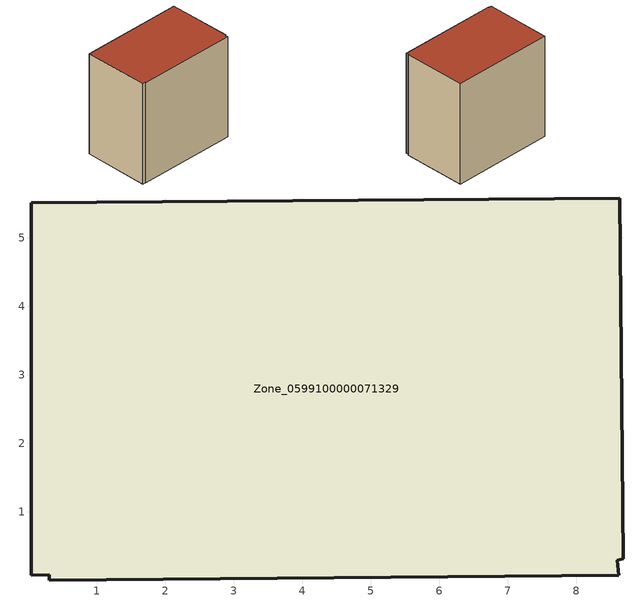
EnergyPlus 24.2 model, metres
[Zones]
Zone_0599100000071329
 floor ground (C_G): 8.62,0.07 0.31,0 0.31,0.08 0.05,0.07 0.05,5.51 8.64,5.58 8.69,0.32 8.6,0.29 z0
 wall outside (C_F): 0.31,0 8.62,0.07 8.6,0.29 8.69,0.32 8.64,5.58 0.05,5.51 0.05,0.07 0.31,0.08 0.31,0 z0:8.71
 roof outside (C_R): 8.69,0.32 8.64,5.58 0.05,5.51 0.05,0.07 0.31,0.08 0.31,0 8.62,0.07 8.6,0.29 z8.71
[BUILDING]
Pand.0599100000071329: North Axis=0; Terrain=City; Loads Convergence Tolerance Value=0.04; Temperature Convergence Tolerance Value=0.4; Solar Distribution=FullExterior; Maximum Number of Warmup Days=25; Minimum Number of Warmup Days=1
[Site:Location]
Rotterdam.The.Hague.AP_ZH_NLD Design_Conditions: Latitude=51.96; Longitude=4.45; Time Zone=1; Elevation=-4.5
[SITE:GROUNDTEMPERATURE:BUILDINGSURFACE]
18, 18, 18, 18, 18, 18, 18, 18, 18, 18, 18, 18
[MATERIAL] Thermal Absorptance=0.9; Solar Absorptance=0.7; Visible Absorptance=0.7
Name | Roughness | Thickness | Conductivity | Density | Specific Heat
G.TC.1975-1991 | MediumSmooth | 0.15 | 0.288461 | 540 | 1210
F.TC.1975-1991 | Rough | 0.3 | 0.230769 | 1920 | 840
R.TC.1975-1991 | MediumRough | 0.2 | 0.153846 | 1500 | 1000
[CONSTRUCTION]
C_G: G.TC.1975-1991
C_F: F.TC.1975-1991
C_R: R.TC.1975-1991
[ZONE]
Zone_0599100000071329: Type=1; Multiplier=1; Ceiling Height=Autocalculate; Volume=Autocalculate; Floor Area=autocalculate; Part of Total Floor Area=Yes
[ZONEINFILTRATION:DESIGNFLOWRATE]
Infil_Zone_0599100000071329: Zone or ZoneList or Space or SpaceList=Zone_0599100000071329; Schedule=AlwaysOn; Design Flow Rate Calculation Method=Flow/Area; Flow Rate per Floor Area=0.003; Constant Term Coefficient=1; Temperature Term Coefficient=0; Velocity Term Coefficient=0; Velocity Squared Term Coefficient=0
[HVACTEMPLATE:ZONE:IDEALLOADSAIRSYSTEM]
Zone_0599100000071329: Maximum Heating Supply Air Temperature=50; Minimum Cooling Supply Air Temperature=13; Maximum Heating Supply Air Humidity Ratio=0.0156; Minimum Cooling Supply Air Humidity Ratio=0.0077; Heating Limit=NoLimit; Cooling Limit=NoLimit; Dehumidification Control Type=ConstantSensibleHeatRatio; Cooling Sensible Heat Ratio=0.7; Dehumidification Setpoint=60; Humidification Control Type=None; Humidification Setpoint=30; Outdoor Air Method=None; Outdoor Air Flow Rate per Person=0.00944; Outdoor Air Flow Rate per Zone Floor Area=0; Outdoor Air Flow Rate per Zone=0; Demand Controlled Ventilation Type=None; Outdoor Air Economizer Type=NoEconomizer; Heat Recovery Type=None; Sensible Heat Recovery Effectiveness=0.7; Latent Heat Recovery Effectiveness=0.65
[ZONECONTROL:THERMOSTAT]
ThermostatControl_Zone_0599100000071329: Zone or ZoneList=Zone_0599100000071329; Control Type Schedule=DualSetpointControlType; Control 1=Thermostat_Zone_0599100000071329; Temperature Difference Between Cutout And Setpoint=0
[THERMOSTATSETPOINT:DUALSETPOINT]
Thermostat_Zone_0599100000071329: Heating Setpoint Temperature Schedule=HeatingSetpoint_Zone_0599100000071329; Cooling Setpoint Temperature Schedule=CoolingSetpoint_Zone_0599100000071329
[SCHEDULE:COMPACT]
HeatingSetpoint_Zone_0599100000071329: Through: 12/31, For: AllDays, Until: 24:00, 21
CoolingSetpoint_Zone_0599100000071329: Through: 12/31, For: AllDays, Until: 24:00, 24
DualSetpointControlType: Through: 12/31, For: AllDays, Until: 24:00, 4
AlwaysOn: Through: 12/31, For: AllDays, Until: 24:00, 1
